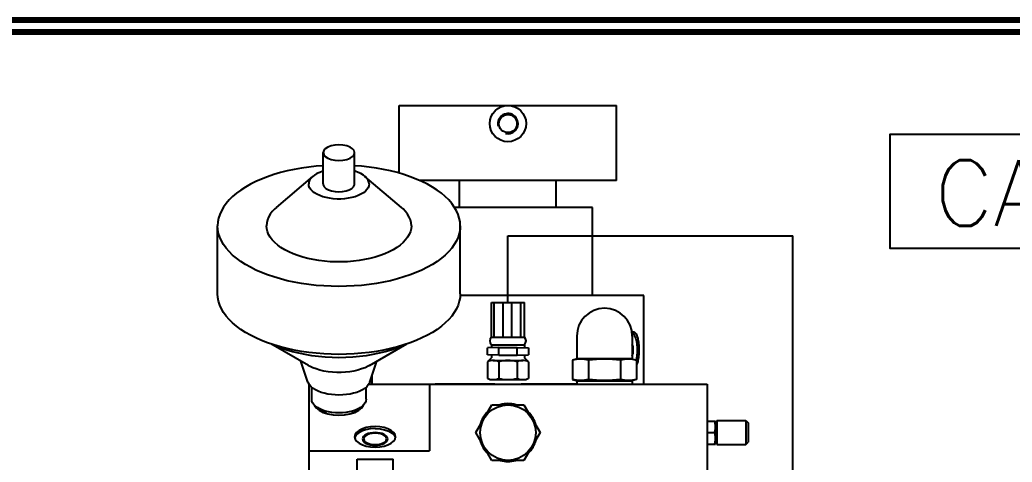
# Model space of a CAD drawing. Extents: x 0 to 34, y 0 to 22.
# Drawn here: x 3.775 to 7.55, y 9.172 to 10.855 of the extents above; entities that cross this region are included whole.
import ezdxf
from ezdxf.enums import TextEntityAlignment as Align

# ---------------------------------------------------------------- set-up
doc = ezdxf.new("R2010")
doc.units = 0
doc.header["$LTSCALE"] = 0.375
doc.header["$MEASUREMENT"] = 0
doc.linetypes.add('PHANTOM', pattern=[2.5, 1.25, -0.25, 0.25, -0.25, 0.25, -0.25])
doc.layers.get('0').update_dxf_attribs({"color": 4})
for name, color, linetype in [('1', 4, 'Continuous'), ('_GEOM_251_CONT_67108_0_LEFT_', 251, 'Continuous'), ('_GEOM_251_PHAN_67108_0_LEFT_', 251, 'PHANTOM'), ('TEXT', 7, 'Continuous')]:
    doc.layers.add(name, color=color, linetype=linetype)
doc.styles.add('ROMANS', font='ROMANS.shx')

# ---------------------------------------------------------------- blocks, each defined once
blk = doc.blocks.new('A$C30462145')
at = {"layer": '1', "color": 2, "lineweight": -3}
for p, q in [((-0.0628, 3.7243), (0.0628, 3.7243)), ((-0.0628, 3.5928), (-0.0628, 3.7243)), ((-0.052, 3.5928), (-0.052, 3.7243)), ((-0.0183, 3.5928), (-0.0183, 3.7243)), ((0.0154, 3.5928), (0.0154, 3.7243)), ((0.0491, 3.5928), (0.0491, 3.7243)), ((0.0628, 3.5928), (0.0628, 3.7243)), ((-0.0628, 3.5928), (0.0628, 3.5928)), ((-0.0347, 3.5531), (-0.0782, 3.552)), ((-0.0782, 3.5245), (-0.0782, 3.552)), ((-0.0628, 3.5631), (0.0628, 3.5631)), ((-0.0628, 3.5631), (-0.0628, 3.5525)), ((-0.0347, 3.5531), (0.0347, 3.5531)), ((-0.0347, 3.5234), (-0.0347, 3.5531)), ((0.0347, 3.5531), (0.0782, 3.552)), ((0.0347, 3.5234), (0.0347, 3.5531)), ((0.0628, 3.5631), (0.0628, 3.5525)), ((0.0782, 3.552), (0.0782, 3.5245)), ((-0.0347, 3.5234), (-0.0782, 3.5245)), ((-0.0766, 3.4996), (-0.0628, 3.5134)), ((-0.0628, 3.524), (-0.0628, 3.5134)), ((-0.0347, 3.5234), (0.0347, 3.5234)), ((0.0347, 3.5234), (0.0782, 3.5245)), ((0.0628, 3.524), (0.0628, 3.5134)), ((0.0765, 3.4997), (0.0628, 3.5134)), ((-0.0784, 3.4988), (-0.0784, 3.4353)), ((-0.0566, 3.5036), (0.0566, 3.5036)), ((-0.0348, 3.4988), (-0.0348, 3.4353)), ((0.0348, 3.4988), (0.0348, 3.4353)), ((0.0784, 3.4988), (0.0784, 3.4353)), ((-0.0566, 3.4305), (0.0566, 3.4305))]:
    blk.add_line(p, q, dxfattribs=at)
for centre, radius, start, end in [((-0.0472, 3.5779), 0.0216, 136.4389, 223.5611), ((0.0472, 3.5779), 0.0216, 316.4389, 43.5611), ((-0.0566, 3.4519), 0.0518, 65.1171, 114.8829), ((0, 3.3749), 0.1288, 74.2981, 105.7019), ((0.0566, 3.4519), 0.0518, 65.1171, 114.8829), ((-0.0566, 3.4823), 0.0518, 245.1171, 294.8829), ((0, 3.5593), 0.1288, 254.2981, 285.7019), ((0.0566, 3.4823), 0.0518, 245.1171, 294.8829)]:
    blk.add_arc(centre, radius, start, end, dxfattribs=at)
at = {"layer": '_GEOM_251_CONT_67108_0_LEFT_', "linetype": 'Continuous', "lineweight": -3}
for p, q in [((0.4742, 3.5627), (0.4731, 3.5658)), ((0.4752, 3.5594), (0.4742, 3.5627)), ((0.4759, 3.5557), (0.4752, 3.5594)), ((0.4765, 3.5518), (0.4759, 3.5557)), ((0.4768, 3.5477), (0.4765, 3.5518)), ((0.4731, 3.5214), (0.4742, 3.5244)), ((0.4742, 3.5244), (0.4751, 3.5278)), ((0.4751, 3.5278), (0.4759, 3.5315)), ((0.4759, 3.5315), (0.4764, 3.5354)), ((0.4764, 3.5354), (0.4768, 3.5394)), ((0.4769, 3.5436), (0.4768, 3.5477)), ((0.4768, 3.5394), (0.4769, 3.5436)), ((-0.5524, 3.2097), (-0.5534, 3.205)), ((-0.5497, 3.2142), (-0.5524, 3.2097)), ((-0.5452, 3.2184), (-0.5497, 3.2142)), ((-0.5393, 3.222), (-0.5452, 3.2184)), ((-0.5319, 3.225), (-0.5393, 3.222)), ((-0.5236, 3.2272), (-0.5319, 3.225)), ((-0.5146, 3.2286), (-0.5236, 3.2272)), ((-0.5052, 3.229), (-0.5146, 3.2286)), ((-0.4957, 3.2286), (-0.5052, 3.229)), ((-0.4867, 3.2272), (-0.4957, 3.2286)), ((-0.4785, 3.225), (-0.4867, 3.2272)), ((-0.4712, 3.222), (-0.4785, 3.225)), ((-0.4652, 3.2183), (-0.4712, 3.222)), ((-0.4607, 3.2141), (-0.4652, 3.2183)), ((-0.458, 3.2096), (-0.4607, 3.2141)), ((-0.4571, 3.205), (-0.458, 3.2096)), ((-0.5534, 3.205), (-0.5525, 3.2003)), ((-0.5525, 3.2003), (-0.5498, 3.1958)), ((-0.5498, 3.1958), (-0.5453, 3.1917)), ((-0.5453, 3.1917), (-0.5393, 3.188)), ((-0.5393, 3.188), (-0.532, 3.185)), ((-0.532, 3.185), (-0.5237, 3.1827)), ((-0.5237, 3.1827), (-0.5148, 3.1814)), ((-0.5148, 3.1814), (-0.5052, 3.1809)), ((-0.5052, 3.1809), (-0.4959, 3.1814)), ((-0.4959, 3.1814), (-0.4869, 3.1827)), ((-0.4869, 3.1827), (-0.4786, 3.1849)), ((-0.4786, 3.1849), (-0.4712, 3.188)), ((-0.4712, 3.188), (-0.4652, 3.1916)), ((-0.4652, 3.1916), (-0.4608, 3.1957)), ((-0.4608, 3.1957), (-0.4581, 3.2002)), ((-0.4581, 3.2002), (-0.4571, 3.205))]:
    blk.add_line(p, q, dxfattribs=at)
blk.add_arc((0, 4.4049), 0.0383, 255, 195, dxfattribs=at)
at = {"layer": '_GEOM_251_PHAN_67108_0_LEFT_', "linetype": 'Continuous', "lineweight": -3, "ltscale": 0.1059}
blk.add_line((-0.4134, 4.2162), (-0.4134, 4.4738), dxfattribs=at)
at = {"layer": '_GEOM_251_PHAN_67108_0_LEFT_', "linetype": 'Continuous', "lineweight": -3, "ltscale": 0.9256}
blk.add_line((-0.4134, 4.4738), (0.4134, 4.4738), dxfattribs=at)
at = {"layer": '_GEOM_251_PHAN_67108_0_LEFT_', "linetype": 'Continuous', "lineweight": -3, "ltscale": 0.1171}
blk.add_line((0.4134, 4.189), (0.4134, 4.4738), dxfattribs=at)
at = {"layer": '_GEOM_251_PHAN_67108_0_LEFT_', "linetype": 'Continuous', "lineweight": -3}
for p, q in [((-0.6948, 4.3095), (-0.7007, 4.3023)), ((-0.6853, 4.3156), (-0.6948, 4.3095)), ((-0.6729, 4.3204), (-0.6853, 4.3156)), ((-0.6585, 4.3234), (-0.6729, 4.3204)), ((-0.643, 4.3244), (-0.6585, 4.3234)), ((-0.6276, 4.3234), (-0.643, 4.3244)), ((-0.6132, 4.3204), (-0.6276, 4.3234)), ((-0.6008, 4.3156), (-0.6132, 4.3204)), ((-0.5913, 4.3095), (-0.6008, 4.3156)), ((-0.5854, 4.3023), (-0.5913, 4.3095)), ((-0.7007, 4.3023), (-0.7028, 4.2945)), ((-0.7028, 4.2945), (-0.7007, 4.2868)), ((-0.7007, 4.2868), (-0.6948, 4.2796)), ((-0.6948, 4.2796), (-0.6853, 4.2734)), ((-0.6853, 4.2734), (-0.6729, 4.2687)), ((-0.6729, 4.2687), (-0.6585, 4.2657)), ((-0.6276, 4.2657), (-0.6132, 4.2687)), ((-0.6132, 4.2687), (-0.6008, 4.2734)), ((-0.6008, 4.2734), (-0.5913, 4.2796)), ((-0.5913, 4.2796), (-0.5854, 4.2868)), ((-0.5833, 4.2945), (-0.5854, 4.3023)), ((-0.5854, 4.2868), (-0.5833, 4.2945)), ((-0.813, 4.2307), (-0.8396, 4.2249)), ((-0.7857, 4.2356), (-0.813, 4.2307)), ((-0.7578, 4.2396), (-0.7857, 4.2356)), ((-0.7295, 4.2428), (-0.7578, 4.2396)), ((-0.7028, 4.2449), (-0.7295, 4.2428)), ((-0.6585, 4.2657), (-0.643, 4.2647)), ((-0.643, 4.2647), (-0.6276, 4.2657)), ((-0.5565, 4.2428), (-0.5833, 4.2449)), ((-0.5282, 4.2396), (-0.5565, 4.2428)), ((-0.5004, 4.2356), (-0.5282, 4.2396)), ((-0.4731, 4.2307), (-0.5004, 4.2356)), ((-0.4465, 4.2249), (-0.4731, 4.2307)), ((-0.9373, 4.1939), (-0.959, 4.1843)), ((-0.9144, 4.2028), (-0.9373, 4.1939)), ((-0.8904, 4.211), (-0.9144, 4.2028)), ((-0.8654, 4.2183), (-0.8904, 4.211)), ((-0.8396, 4.2249), (-0.8654, 4.2183)), ((-0.7498, 4.1963), (-0.7543, 4.1895)), ((-0.7437, 4.2029), (-0.7498, 4.1963)), ((-0.7421, 4.2042), (-0.7437, 4.2029)), ((-0.7359, 4.2089), (-0.7421, 4.2042)), ((-0.7268, 4.2145), (-0.7359, 4.2089)), ((-0.7162, 4.2194), (-0.7268, 4.2145)), ((-0.7046, 4.2237), (-0.7162, 4.2194)), ((-0.7028, 4.2242), (-0.7046, 4.2237)), ((-0.5815, 4.2237), (-0.5833, 4.2242)), ((-0.5698, 4.2194), (-0.5815, 4.2237)), ((-0.5593, 4.2145), (-0.5698, 4.2194)), ((-0.5501, 4.2089), (-0.5593, 4.2145)), ((-0.5439, 4.2042), (-0.5501, 4.2089)), ((-0.5424, 4.2029), (-0.5439, 4.2042)), ((-0.5363, 4.1963), (-0.5424, 4.2029)), ((-0.5318, 4.1895), (-0.5363, 4.1963)), ((-0.4207, 4.2183), (-0.4465, 4.2249)), ((-0.3957, 4.211), (-0.4207, 4.2183)), ((-0.3717, 4.2028), (-0.3957, 4.211)), ((-0.3488, 4.1939), (-0.3717, 4.2028)), ((-0.327, 4.1843), (-0.3488, 4.1939)), ((-0.9987, 4.1632), (-1.0165, 4.1517)), ((-0.9795, 4.1741), (-0.9987, 4.1632)), ((-0.959, 4.1843), (-0.9795, 4.1741)), ((-0.757, 4.1824), (-0.7579, 4.1752)), ((-0.757, 4.168), (-0.7579, 4.1752)), ((-0.7543, 4.1895), (-0.757, 4.1824)), ((-0.7543, 4.1609), (-0.757, 4.168)), ((-0.7498, 4.1541), (-0.7543, 4.1609)), ((-0.7437, 4.1475), (-0.7498, 4.1541)), ((-0.7028, 4.1752), (-0.7023, 4.1716)), ((-0.7023, 4.1716), (-0.6989, 4.1646)), ((-0.6989, 4.1646), (-0.6922, 4.1582)), ((-0.6922, 4.1582), (-0.6826, 4.1528)), ((-0.6826, 4.1528), (-0.6708, 4.1488)), ((-0.6153, 4.1488), (-0.6034, 4.1528)), ((-0.6034, 4.1528), (-0.5939, 4.1582)), ((-0.5939, 4.1582), (-0.5872, 4.1646)), ((-0.5872, 4.1646), (-0.5838, 4.1716)), ((-0.5838, 4.1716), (-0.5833, 4.1752)), ((-0.5363, 4.1541), (-0.5424, 4.1475)), ((-0.5318, 4.1609), (-0.5363, 4.1541)), ((-0.5291, 4.1824), (-0.5318, 4.1895)), ((-0.5291, 4.168), (-0.5318, 4.1609)), ((-0.5282, 4.1752), (-0.5291, 4.1824)), ((-0.5282, 4.1752), (-0.5291, 4.168)), ((-0.3065, 4.1741), (-0.327, 4.1843)), ((-0.2874, 4.1632), (-0.3065, 4.1741)), ((-0.2696, 4.1517), (-0.2874, 4.1632)), ((-1.0476, 4.1273), (-1.0607, 4.1144)), ((-1.0328, 4.1398), (-1.0476, 4.1273)), ((-1.0165, 4.1517), (-1.0328, 4.1398)), ((-0.7359, 4.1414), (-0.7437, 4.1475)), ((-0.7268, 4.1359), (-0.7359, 4.1414)), ((-0.7162, 4.131), (-0.7268, 4.1359)), ((-0.7046, 4.1267), (-0.7162, 4.131)), ((-0.6919, 4.1232), (-0.7046, 4.1267)), ((-0.6785, 4.1206), (-0.6919, 4.1232)), ((-0.6646, 4.1188), (-0.6785, 4.1206)), ((-0.6708, 4.1488), (-0.6573, 4.1462)), ((-0.6503, 4.1179), (-0.6646, 4.1188)), ((-0.6573, 4.1462), (-0.643, 4.1453)), ((-0.6358, 4.1179), (-0.6503, 4.1179)), ((-0.643, 4.1453), (-0.6288, 4.1462)), ((-0.6215, 4.1188), (-0.6358, 4.1179)), ((-0.6288, 4.1462), (-0.6153, 4.1488)), ((-0.6076, 4.1206), (-0.6215, 4.1188)), ((-0.5942, 4.1232), (-0.6076, 4.1206)), ((-0.5815, 4.1267), (-0.5942, 4.1232)), ((-0.5698, 4.131), (-0.5815, 4.1267)), ((-0.5593, 4.1359), (-0.5698, 4.131)), ((-0.5501, 4.1414), (-0.5593, 4.1359)), ((-0.5424, 4.1475), (-0.5501, 4.1414)), ((-0.2533, 4.1398), (-0.2696, 4.1517)), ((-0.2385, 4.1273), (-0.2533, 4.1398)), ((-0.2254, 4.1144), (-0.2385, 4.1273)), ((-1.0821, 4.0874), (-1.0902, 4.0735)), ((-1.0722, 4.101), (-1.0821, 4.0874)), ((-1.0607, 4.1144), (-1.0722, 4.101)), ((-0.8871, 4.0801), (-0.8966, 4.0701)), ((-0.8809, 4.0857), (-0.8871, 4.0801)), ((-0.399, 4.0801), (-0.4052, 4.0857)), ((-0.3895, 4.0701), (-0.399, 4.0801)), ((-0.2138, 4.101), (-0.2254, 4.1144)), ((-0.204, 4.0874), (-0.2138, 4.101)), ((-0.1959, 4.0735), (-0.204, 4.0874)), ((-1.101, 4.045), (-1.1037, 4.0306)), ((-1.0965, 4.0593), (-1.101, 4.045)), ((-1.0902, 4.0735), (-1.0965, 4.0593)), ((-0.9106, 4.0491), (-0.9151, 4.0382)), ((-0.9045, 4.0597), (-0.9106, 4.0491)), ((-0.8966, 4.0701), (-0.9045, 4.0597)), ((-0.3816, 4.0597), (-0.3895, 4.0701)), ((-0.3755, 4.0491), (-0.3816, 4.0597)), ((-0.371, 4.0382), (-0.3755, 4.0491)), ((-0.1896, 4.0593), (-0.1959, 4.0735)), ((-0.1851, 4.045), (-0.1896, 4.0593)), ((-0.1823, 4.0306), (-0.1851, 4.045)), ((-1.1037, 4.0306), (-1.1047, 4.0161)), ((-1.1037, 4.0016), (-1.1047, 4.0161)), ((-1.101, 3.9872), (-1.1037, 4.0016)), ((-0.9177, 4.0272), (-0.9186, 4.0161)), ((-0.9177, 4.005), (-0.9186, 4.0161)), ((-0.9151, 4.0382), (-0.9177, 4.0272)), ((-0.9151, 3.994), (-0.9177, 4.005)), ((-0.3683, 4.0272), (-0.371, 4.0382)), ((-0.3683, 4.005), (-0.371, 3.994)), ((-0.3675, 4.0161), (-0.3683, 4.0272)), ((-0.3675, 4.0161), (-0.3683, 4.005)), ((-0.1823, 4.0016), (-0.1851, 3.9872)), ((-0.1814, 4.0161), (-0.1823, 4.0306)), ((-0.1814, 4.0161), (-0.1823, 4.0016)), ((-1.0965, 3.9728), (-1.101, 3.9872)), ((-1.0902, 3.9587), (-1.0965, 3.9728)), ((-0.9106, 3.9831), (-0.9151, 3.994)), ((-0.9045, 3.9724), (-0.9106, 3.9831)), ((-0.8966, 3.9621), (-0.9045, 3.9724)), ((-0.3816, 3.9724), (-0.3895, 3.9621)), ((-0.3755, 3.9831), (-0.3816, 3.9724)), ((-0.371, 3.994), (-0.3755, 3.9831)), ((-0.1896, 3.9728), (-0.1959, 3.9587)), ((-0.1851, 3.9872), (-0.1896, 3.9728)), ((-1.0821, 3.9448), (-1.0902, 3.9587)), ((-1.0722, 3.9311), (-1.0821, 3.9448)), ((-1.0607, 3.9178), (-1.0722, 3.9311)), ((-0.8871, 3.952), (-0.8966, 3.9621)), ((-0.876, 3.9424), (-0.8871, 3.952)), ((-0.8634, 3.9333), (-0.876, 3.9424)), ((-0.8493, 3.9247), (-0.8634, 3.9333)), ((-0.4227, 3.9333), (-0.4368, 3.9247)), ((-0.4101, 3.9424), (-0.4227, 3.9333)), ((-0.399, 3.952), (-0.4101, 3.9424)), ((-0.3895, 3.9621), (-0.399, 3.952)), ((-0.2138, 3.9311), (-0.2254, 3.9178)), ((-0.204, 3.9448), (-0.2138, 3.9311)), ((-0.1959, 3.9587), (-0.204, 3.9448)), ((-1.0476, 3.9049), (-1.0607, 3.9178)), ((-1.0328, 3.8924), (-1.0476, 3.9049)), ((-1.0165, 3.8804), (-1.0328, 3.8924)), ((-0.834, 3.9167), (-0.8493, 3.9247)), ((-0.8173, 3.9093), (-0.834, 3.9167)), ((-0.7996, 3.9027), (-0.8173, 3.9093)), ((-0.7808, 3.8967), (-0.7996, 3.9027)), ((-0.7612, 3.8916), (-0.7808, 3.8967)), ((-0.7408, 3.8872), (-0.7612, 3.8916)), ((-0.5249, 3.8916), (-0.5453, 3.8872)), ((-0.5052, 3.8967), (-0.5249, 3.8916)), ((-0.4865, 3.9027), (-0.5052, 3.8967)), ((-0.4687, 3.9093), (-0.4865, 3.9027)), ((-0.4521, 3.9167), (-0.4687, 3.9093)), ((-0.4368, 3.9247), (-0.4521, 3.9167)), ((-0.2533, 3.8924), (-0.2696, 3.8804)), ((-0.2385, 3.9049), (-0.2533, 3.8924)), ((-0.2254, 3.9178), (-0.2385, 3.9049)), ((-0.9987, 3.869), (-1.0165, 3.8804)), ((-0.9795, 3.8581), (-0.9987, 3.869)), ((-0.959, 3.8478), (-0.9795, 3.8581)), ((-0.7197, 3.8837), (-0.7408, 3.8872)), ((-0.6982, 3.8811), (-0.7197, 3.8837)), ((-0.6763, 3.8793), (-0.6982, 3.8811)), ((-0.6541, 3.8784), (-0.6763, 3.8793)), ((-0.6319, 3.8784), (-0.6541, 3.8784)), ((-0.6098, 3.8793), (-0.6319, 3.8784)), ((-0.5879, 3.8811), (-0.6098, 3.8793)), ((-0.5664, 3.8837), (-0.5879, 3.8811)), ((-0.5453, 3.8872), (-0.5664, 3.8837)), ((-0.3065, 3.8581), (-0.327, 3.8478)), ((-0.2874, 3.869), (-0.3065, 3.8581)), ((-0.2696, 3.8804), (-0.2874, 3.869)), ((-0.9373, 3.8382), (-0.959, 3.8478)), ((-0.9144, 3.8294), (-0.9373, 3.8382)), ((-0.8904, 3.8212), (-0.9144, 3.8294)), ((-0.8654, 3.8138), (-0.8904, 3.8212)), ((-0.8396, 3.8072), (-0.8654, 3.8138)), ((-0.4207, 3.8138), (-0.4465, 3.8072)), ((-0.3957, 3.8212), (-0.4207, 3.8138)), ((-0.3717, 3.8294), (-0.3957, 3.8212)), ((-0.3488, 3.8382), (-0.3717, 3.8294)), ((-0.327, 3.8478), (-0.3488, 3.8382)), ((-0.813, 3.8015), (-0.8396, 3.8072)), ((-0.7857, 3.7966), (-0.813, 3.8015)), ((-0.7578, 3.7925), (-0.7857, 3.7966)), ((-0.7295, 3.7894), (-0.7578, 3.7925)), ((-0.7009, 3.7871), (-0.7295, 3.7894)), ((-0.672, 3.7857), (-0.7009, 3.7871)), ((-0.643, 3.7853), (-0.672, 3.7857)), ((-0.6141, 3.7857), (-0.643, 3.7853)), ((-0.5852, 3.7871), (-0.6141, 3.7857)), ((-0.5565, 3.7894), (-0.5852, 3.7871)), ((-0.5282, 3.7925), (-0.5565, 3.7894)), ((-0.5004, 3.7966), (-0.5282, 3.7925)), ((-0.4731, 3.8015), (-0.5004, 3.7966)), ((-0.4465, 3.8072), (-0.4731, 3.8015)), ((-1.1037, 3.743), (-1.1047, 3.7575)), ((-1.101, 3.7286), (-1.1037, 3.743)), ((-0.1823, 3.743), (-0.1851, 3.7286)), ((-0.1814, 3.7575), (-0.1823, 3.743)), ((-1.0965, 3.7143), (-1.101, 3.7286)), ((-1.0902, 3.7001), (-1.0965, 3.7143)), ((-1.0821, 3.6862), (-1.0902, 3.7001)), ((-0.1959, 3.7001), (-0.204, 3.6862)), ((-0.1896, 3.7143), (-0.1959, 3.7001)), ((-0.1851, 3.7286), (-0.1896, 3.7143)), ((-1.0722, 3.6726), (-1.0821, 3.6862)), ((-1.0607, 3.6592), (-1.0722, 3.6726)), ((-0.2138, 3.6726), (-0.2254, 3.6592)), ((-0.204, 3.6862), (-0.2138, 3.6726)), ((-1.0476, 3.6463), (-1.0607, 3.6592)), ((-1.0328, 3.6338), (-1.0476, 3.6463)), ((-1.0165, 3.6219), (-1.0328, 3.6338)), ((-0.2533, 3.6338), (-0.2696, 3.6219)), ((-0.2385, 3.6463), (-0.2533, 3.6338)), ((-0.2254, 3.6592), (-0.2385, 3.6463)), ((-0.9987, 3.6104), (-1.0165, 3.6219)), ((-0.9795, 3.5995), (-0.9987, 3.6104)), ((-0.959, 3.5893), (-0.9795, 3.5995)), ((-0.9373, 3.5797), (-0.959, 3.5893)), ((-0.327, 3.5893), (-0.3488, 3.5797)), ((-0.3065, 3.5995), (-0.327, 3.5893)), ((-0.2874, 3.6104), (-0.3065, 3.5995)), ((-0.2696, 3.6219), (-0.2874, 3.6104)), ((0.4718, 3.6118), (0.472, 3.6119)), ((0.4719, 3.6102), (0.4739, 3.6087)), ((0.472, 3.6119), (0.4745, 3.6125)), ((0.4739, 3.6087), (0.4763, 3.6063)), ((0.4745, 3.6125), (0.4757, 3.6125)), ((0.4757, 3.6125), (0.4769, 3.6125)), ((0.4763, 3.6063), (0.4785, 3.6033)), ((0.4769, 3.6125), (0.4792, 3.6119)), ((0.4785, 3.6033), (0.4807, 3.5998)), ((0.4792, 3.6119), (0.4814, 3.6108)), ((0.4807, 3.5998), (0.4827, 3.5957)), ((0.4814, 3.6108), (0.4836, 3.6092)), ((0.4827, 3.5957), (0.4846, 3.5912)), ((0.4836, 3.6092), (0.4856, 3.607)), ((0.4846, 3.5912), (0.4862, 3.5862)), ((0.4856, 3.607), (0.4875, 3.6043)), ((0.4862, 3.5862), (0.4877, 3.5809)), ((0.4875, 3.6043), (0.4892, 3.6011)), ((0.4892, 3.6011), (0.4908, 3.5975)), ((0.4908, 3.5975), (0.4922, 3.5934)), ((0.4922, 3.5934), (0.4935, 3.5889)), ((0.4935, 3.5889), (0.4947, 3.5841)), ((-0.9144, 3.5708), (-0.9373, 3.5797)), ((-0.8904, 3.5626), (-0.9144, 3.5708)), ((-0.8837, 3.559), (-0.8945, 3.564)), ((-0.8654, 3.5553), (-0.8904, 3.5626)), ((-0.8633, 3.5508), (-0.8837, 3.559)), ((-0.8396, 3.5487), (-0.8654, 3.5553)), ((-0.8417, 3.5433), (-0.8633, 3.5508)), ((-0.813, 3.5429), (-0.8396, 3.5487)), ((-0.4465, 3.5487), (-0.4731, 3.5429)), ((-0.4207, 3.5553), (-0.4465, 3.5487)), ((-0.4228, 3.5508), (-0.4444, 3.5433)), ((-0.4024, 3.559), (-0.4228, 3.5508)), ((-0.3957, 3.5626), (-0.4207, 3.5553)), ((-0.3916, 3.564), (-0.4024, 3.559)), ((-0.3717, 3.5708), (-0.3957, 3.5626)), ((-0.3488, 3.5797), (-0.3717, 3.5708)), ((0.4737, 3.5581), (0.4731, 3.56)), ((0.4743, 3.5554), (0.4737, 3.5581)), ((0.4747, 3.5526), (0.4743, 3.5554)), ((0.4751, 3.5497), (0.4747, 3.5526)), ((0.4753, 3.5467), (0.4751, 3.5497)), ((0.4877, 3.5809), (0.489, 3.5752)), ((0.489, 3.5752), (0.4901, 3.5692)), ((0.4901, 3.5692), (0.4909, 3.563)), ((0.4909, 3.563), (0.4915, 3.5567)), ((0.4915, 3.5567), (0.4919, 3.5502)), ((0.4919, 3.5502), (0.492, 3.5436)), ((0.4947, 3.5841), (0.4956, 3.5789)), ((0.4956, 3.5789), (0.4965, 3.5735)), ((0.4965, 3.5735), (0.4971, 3.5678)), ((0.4971, 3.5678), (0.4977, 3.5619)), ((0.4977, 3.5619), (0.498, 3.5559)), ((0.498, 3.5559), (0.4983, 3.5498)), ((0.4983, 3.5498), (0.4983, 3.5436)), ((-0.8191, 3.5366), (-0.8417, 3.5433)), ((-0.7957, 3.5307), (-0.8191, 3.5366)), ((-0.7857, 3.538), (-0.813, 3.5429)), ((-0.7715, 3.5257), (-0.7957, 3.5307)), ((-0.7578, 3.534), (-0.7857, 3.538)), ((-0.7466, 3.5216), (-0.7715, 3.5257)), ((-0.7295, 3.5308), (-0.7578, 3.534)), ((-0.7212, 3.5183), (-0.7466, 3.5216)), ((-0.7009, 3.5285), (-0.7295, 3.5308)), ((-0.6953, 3.516), (-0.7212, 3.5183)), ((-0.672, 3.5272), (-0.7009, 3.5285)), ((-0.6693, 3.5146), (-0.6953, 3.516)), ((-0.643, 3.5267), (-0.672, 3.5272)), ((-0.643, 3.5141), (-0.6693, 3.5146)), ((-0.6141, 3.5272), (-0.643, 3.5267)), ((-0.6168, 3.5146), (-0.643, 3.5141)), ((-0.5907, 3.516), (-0.6168, 3.5146)), ((-0.5852, 3.5285), (-0.6141, 3.5272)), ((-0.5649, 3.5183), (-0.5907, 3.516)), ((-0.5565, 3.5308), (-0.5852, 3.5285)), ((-0.5395, 3.5216), (-0.5649, 3.5183)), ((-0.5282, 3.534), (-0.5565, 3.5308)), ((-0.5146, 3.5257), (-0.5395, 3.5216)), ((-0.5004, 3.538), (-0.5282, 3.534)), ((-0.4904, 3.5307), (-0.5146, 3.5257)), ((-0.4731, 3.5429), (-0.5004, 3.538)), ((-0.4669, 3.5366), (-0.4904, 3.5307)), ((-0.4444, 3.5433), (-0.4669, 3.5366)), ((0.4731, 3.5272), (0.4737, 3.5292)), ((0.4737, 3.5292), (0.4743, 3.5318)), ((0.4743, 3.5318), (0.4747, 3.5346)), ((0.4747, 3.5346), (0.4751, 3.5376)), ((0.4751, 3.5376), (0.4753, 3.5406)), ((0.4754, 3.5436), (0.4753, 3.5467)), ((0.4753, 3.5406), (0.4754, 3.5436)), ((0.489, 3.5121), (0.4877, 3.5064)), ((0.4901, 3.518), (0.489, 3.5121)), ((0.4909, 3.5242), (0.4901, 3.518)), ((0.4915, 3.5306), (0.4909, 3.5242)), ((0.4919, 3.5371), (0.4915, 3.5306)), ((0.492, 3.5436), (0.4919, 3.5371)), ((0.4965, 3.5138), (0.4956, 3.5084)), ((0.4971, 3.5195), (0.4965, 3.5138)), ((0.4977, 3.5254), (0.4971, 3.5195)), ((0.498, 3.5314), (0.4977, 3.5254)), ((0.4983, 3.5375), (0.498, 3.5314)), ((0.4983, 3.5436), (0.4983, 3.5375)), ((-0.7548, 3.4819), (-0.7593, 3.4844)), ((-0.7427, 3.4761), (-0.7548, 3.4819)), ((-0.7294, 3.4711), (-0.7427, 3.4761)), ((-0.5434, 3.4761), (-0.5567, 3.4711)), ((-0.5313, 3.4819), (-0.5434, 3.4761)), ((-0.5267, 3.4844), (-0.5313, 3.4819)), ((0.2532, 3.5063), (0.2455, 3.5046)), ((0.2608, 3.5076), (0.2532, 3.5063)), ((0.2684, 3.5084), (0.2608, 3.5076)), ((0.276, 3.5086), (0.2684, 3.5084)), ((0.2836, 3.5084), (0.276, 3.5086)), ((0.2911, 3.5076), (0.2836, 3.5084)), ((0.2987, 3.5063), (0.2911, 3.5076)), ((0.3065, 3.5046), (0.2987, 3.5063)), ((0.322, 3.5063), (0.3065, 3.5046)), ((0.3371, 3.5076), (0.322, 3.5063)), ((0.3523, 3.5084), (0.3371, 3.5076)), ((0.3674, 3.5086), (0.3523, 3.5084)), ((0.3826, 3.5084), (0.3674, 3.5086)), ((0.3978, 3.5076), (0.3826, 3.5084)), ((0.4129, 3.5063), (0.3978, 3.5076)), ((0.4284, 3.5046), (0.4129, 3.5063)), ((0.4362, 3.5063), (0.4284, 3.5046)), ((0.4438, 3.5076), (0.4362, 3.5063)), ((0.4513, 3.5084), (0.4438, 3.5076)), ((0.4589, 3.5086), (0.4513, 3.5084)), ((0.4665, 3.5084), (0.4589, 3.5086)), ((0.4741, 3.5076), (0.4665, 3.5084)), ((0.4817, 3.5063), (0.4741, 3.5076)), ((0.4894, 3.5046), (0.4817, 3.5063)), ((0.4877, 3.5064), (0.4874, 3.5051)), ((0.4908, 3.4898), (0.4894, 3.4867)), ((0.4922, 3.4938), (0.4908, 3.4898)), ((0.4935, 3.4983), (0.4922, 3.4938)), ((0.4947, 3.5032), (0.4935, 3.4983)), ((0.4956, 3.5084), (0.4947, 3.5032)), ((-0.7151, 3.4668), (-0.7294, 3.4711)), ((-0.7, 3.4633), (-0.7151, 3.4668)), ((-0.6842, 3.4606), (-0.7, 3.4633)), ((-0.6679, 3.4588), (-0.6842, 3.4606)), ((-0.6514, 3.4579), (-0.6679, 3.4588)), ((-0.6347, 3.4579), (-0.6514, 3.4579)), ((-0.6182, 3.4588), (-0.6347, 3.4579)), ((-0.6019, 3.4606), (-0.6182, 3.4588)), ((-0.5861, 3.4633), (-0.6019, 3.4606)), ((-0.571, 3.4668), (-0.5861, 3.4633)), ((-0.5567, 3.4711), (-0.571, 3.4668)), ((-0.759, 3.4171), (-0.7608, 3.4214)), ((-0.7547, 3.4102), (-0.759, 3.4171)), ((-0.7488, 3.4036), (-0.7547, 3.4102)), ((-0.7413, 3.3974), (-0.7488, 3.4036)), ((-0.5373, 3.4036), (-0.5448, 3.3974)), ((-0.5314, 3.4102), (-0.5373, 3.4036)), ((-0.5271, 3.4171), (-0.5314, 3.4102)), ((-0.5253, 3.4214), (-0.5271, 3.4171)), ((0.2532, 3.4294), (0.2455, 3.4311)), ((0.2608, 3.4281), (0.2532, 3.4294)), ((0.2684, 3.4273), (0.2608, 3.4281)), ((0.276, 3.4271), (0.2684, 3.4273)), ((0.2836, 3.4273), (0.276, 3.4271)), ((0.2911, 3.4281), (0.2836, 3.4273)), ((0.2987, 3.4294), (0.2911, 3.4281)), ((0.3065, 3.4311), (0.2987, 3.4294)), ((0.322, 3.4294), (0.3065, 3.4311)), ((0.3371, 3.4281), (0.322, 3.4294)), ((0.3523, 3.4273), (0.3371, 3.4281)), ((0.3674, 3.4271), (0.3523, 3.4273)), ((0.3826, 3.4273), (0.3674, 3.4271)), ((0.3978, 3.4281), (0.3826, 3.4273)), ((0.4129, 3.4294), (0.3978, 3.4281)), ((0.4284, 3.4311), (0.4129, 3.4294)), ((0.4362, 3.4294), (0.4284, 3.4311)), ((0.4438, 3.4281), (0.4362, 3.4294)), ((0.4513, 3.4273), (0.4438, 3.4281)), ((0.4589, 3.4271), (0.4513, 3.4273)), ((0.4665, 3.4273), (0.4589, 3.4271)), ((0.4741, 3.4281), (0.4665, 3.4273)), ((0.4817, 3.4294), (0.4741, 3.4281)), ((0.4894, 3.4311), (0.4817, 3.4294)), ((-0.7324, 3.3917), (-0.7413, 3.3974)), ((-0.7222, 3.3866), (-0.7324, 3.3917)), ((-0.7109, 3.3822), (-0.7222, 3.3866)), ((-0.6985, 3.3785), (-0.7109, 3.3822)), ((-0.6854, 3.3755), (-0.6985, 3.3785)), ((-0.6716, 3.3734), (-0.6854, 3.3755)), ((-0.6574, 3.3721), (-0.6716, 3.3734)), ((-0.643, 3.3716), (-0.6574, 3.3721)), ((-0.6286, 3.3721), (-0.643, 3.3716)), ((-0.6145, 3.3734), (-0.6286, 3.3721)), ((-0.6007, 3.3755), (-0.6145, 3.3734)), ((-0.5875, 3.3785), (-0.6007, 3.3755)), ((-0.5752, 3.3822), (-0.5875, 3.3785)), ((-0.5639, 3.3866), (-0.5752, 3.3822)), ((-0.5537, 3.3917), (-0.5639, 3.3866)), ((-0.5448, 3.3974), (-0.5537, 3.3917)), ((-0.7455, 3.349), (-0.7464, 3.3558)), ((-0.7429, 3.3424), (-0.7455, 3.349)), ((-0.7385, 3.336), (-0.7429, 3.3424)), ((-0.7375, 3.335), (-0.7371, 3.3331)), ((-0.7371, 3.3331), (-0.7299, 3.3229)), ((-0.725, 3.3243), (-0.7325, 3.3299)), ((-0.7299, 3.3229), (-0.7185, 3.3138)), ((-0.7161, 3.3192), (-0.725, 3.3243)), ((-0.5611, 3.3243), (-0.57, 3.3192)), ((-0.5676, 3.3138), (-0.5561, 3.3229)), ((-0.5535, 3.3299), (-0.5611, 3.3243)), ((-0.5561, 3.3229), (-0.549, 3.3331)), ((-0.5476, 3.336), (-0.5535, 3.3299)), ((-0.549, 3.3331), (-0.5486, 3.335)), ((-0.5406, 3.349), (-0.5432, 3.3424)), ((-0.5397, 3.3558), (-0.5406, 3.349)), ((-0.7182, 3.3187), (-0.7205, 3.3217)), ((-0.7185, 3.3138), (-0.7032, 3.3061)), ((-0.7126, 3.3135), (-0.7182, 3.3187)), ((-0.706, 3.3148), (-0.7161, 3.3192)), ((-0.7055, 3.3088), (-0.7126, 3.3135)), ((-0.6947, 3.311), (-0.706, 3.3148)), ((-0.6972, 3.3046), (-0.7055, 3.3088)), ((-0.7032, 3.3061), (-0.6849, 3.3004)), ((-0.6906, 3.3022), (-0.6972, 3.3046)), ((-0.6826, 3.308), (-0.6947, 3.311)), ((-0.6849, 3.3004), (-0.6645, 3.2968)), ((-0.6698, 3.3059), (-0.6826, 3.308)), ((-0.6565, 3.3045), (-0.6698, 3.3059)), ((-0.643, 3.3041), (-0.6565, 3.3045)), ((-0.6296, 3.3045), (-0.643, 3.3041)), ((-0.643, 3.2956), (-0.6216, 3.2968)), ((-0.6163, 3.3059), (-0.6296, 3.3045)), ((-0.6216, 3.2968), (-0.6012, 3.3004)), ((-0.6035, 3.308), (-0.6163, 3.3059)), ((-0.5914, 3.311), (-0.6035, 3.308)), ((-0.6012, 3.3004), (-0.5829, 3.3061)), ((-0.5889, 3.3046), (-0.5954, 3.3022)), ((-0.5801, 3.3148), (-0.5914, 3.311)), ((-0.5806, 3.3088), (-0.5889, 3.3046)), ((-0.5829, 3.3061), (-0.5676, 3.3138)), ((-0.5735, 3.3135), (-0.5806, 3.3088)), ((-0.57, 3.3192), (-0.5801, 3.3148)), ((-0.5678, 3.3187), (-0.5735, 3.3135)), ((-0.5656, 3.3217), (-0.5678, 3.3187)), ((-0.5391, 3.2481), (-0.5539, 3.2434)), ((-0.5226, 3.251), (-0.5391, 3.2481)), ((-0.5052, 3.252), (-0.5226, 3.251)), ((-0.4879, 3.251), (-0.5052, 3.252)), ((-0.4714, 3.2481), (-0.4879, 3.251)), ((-0.4566, 3.2434), (-0.4714, 3.2481)), ((0.7869, 3.2701), (0.7861, 3.2726)), ((0.7877, 3.2676), (0.7869, 3.2701)), ((0.7883, 3.2651), (0.7877, 3.2676)), ((0.7888, 3.2627), (0.7883, 3.2651)), ((0.7892, 3.2603), (0.7888, 3.2627)), ((0.7896, 3.258), (0.7892, 3.2603)), ((0.7898, 3.2556), (0.7896, 3.258)), ((0.79, 3.2532), (0.7898, 3.2556)), ((0.7898, 3.2461), (0.79, 3.2484)), ((0.79, 3.2508), (0.79, 3.2532)), ((0.79, 3.2484), (0.79, 3.2508)), ((-0.5814, 3.2216), (-0.5833, 3.2129)), ((-0.5833, 3.2129), (-0.5814, 3.2042)), ((-0.5756, 3.2299), (-0.5814, 3.2216)), ((-0.5695, 3.2271), (-0.5783, 3.2188)), ((-0.5663, 3.2373), (-0.5756, 3.2299)), ((-0.557, 3.2342), (-0.5695, 3.2271)), ((-0.5539, 3.2434), (-0.5663, 3.2373)), ((-0.5415, 3.2395), (-0.557, 3.2342)), ((-0.5474, 3.2106), (-0.5489, 3.205)), ((-0.543, 3.2159), (-0.5474, 3.2106)), ((-0.5361, 3.2204), (-0.543, 3.2159)), ((-0.5239, 3.2429), (-0.5415, 3.2395)), ((-0.5271, 3.2239), (-0.5361, 3.2204)), ((-0.5165, 3.226), (-0.5271, 3.2239)), ((-0.5052, 3.244), (-0.5239, 3.2429)), ((-0.5052, 3.2268), (-0.5165, 3.226)), ((-0.5052, 3.244), (-0.4866, 3.2429)), ((-0.494, 3.226), (-0.5052, 3.2268)), ((-0.4834, 3.2239), (-0.494, 3.226)), ((-0.4866, 3.2429), (-0.469, 3.2395)), ((-0.4744, 3.2204), (-0.4834, 3.2239)), ((-0.4675, 3.2159), (-0.4744, 3.2204)), ((-0.469, 3.2395), (-0.4535, 3.2342)), ((-0.4631, 3.2106), (-0.4675, 3.2159)), ((-0.4616, 3.205), (-0.4631, 3.2106)), ((-0.4442, 3.2373), (-0.4566, 3.2434)), ((-0.4535, 3.2342), (-0.441, 3.2271)), ((-0.4349, 3.2299), (-0.4442, 3.2373)), ((-0.441, 3.2271), (-0.4322, 3.2188)), ((-0.4291, 3.2216), (-0.4349, 3.2299)), ((-0.4272, 3.2129), (-0.4291, 3.2216)), ((-0.4291, 3.2042), (-0.4272, 3.2129)), ((0.7861, 3.229), (0.7869, 3.2316)), ((0.7869, 3.2264), (0.7861, 3.229)), ((0.7869, 3.2316), (0.7877, 3.234)), ((0.7877, 3.224), (0.7869, 3.2264)), ((0.7877, 3.234), (0.7883, 3.2365)), ((0.7883, 3.2215), (0.7877, 3.224)), ((0.7883, 3.2365), (0.7888, 3.2389)), ((0.7888, 3.2191), (0.7883, 3.2215)), ((0.7888, 3.2389), (0.7892, 3.2413)), ((0.7892, 3.2167), (0.7888, 3.2191)), ((0.7892, 3.2413), (0.7896, 3.2437)), ((0.7896, 3.2143), (0.7892, 3.2167)), ((0.7896, 3.2437), (0.7898, 3.2461)), ((0.7898, 3.2119), (0.7896, 3.2143)), ((0.79, 3.2096), (0.7898, 3.2119)), ((0.79, 3.2072), (0.79, 3.2096)), ((-0.5814, 3.2042), (-0.5756, 3.196)), ((-0.5756, 3.196), (-0.5663, 3.1886)), ((-0.5663, 3.1886), (-0.5539, 3.1824)), ((-0.5539, 3.1824), (-0.5391, 3.1777)), ((-0.5489, 3.205), (-0.5474, 3.1993)), ((-0.5474, 3.1993), (-0.543, 3.1941)), ((-0.543, 3.1941), (-0.5361, 3.1895)), ((-0.5391, 3.1777), (-0.5226, 3.1749)), ((-0.5361, 3.1895), (-0.5271, 3.1861)), ((-0.5271, 3.1861), (-0.5165, 3.1839)), ((-0.5226, 3.1749), (-0.5052, 3.1739)), ((-0.5165, 3.1839), (-0.5052, 3.1832)), ((-0.5052, 3.1832), (-0.494, 3.1839)), ((-0.5052, 3.1739), (-0.4879, 3.1749)), ((-0.494, 3.1839), (-0.4834, 3.1861)), ((-0.4879, 3.1749), (-0.4714, 3.1777)), ((-0.4834, 3.1861), (-0.4744, 3.1895)), ((-0.4744, 3.1895), (-0.4675, 3.1941)), ((-0.4714, 3.1777), (-0.4566, 3.1824)), ((-0.4675, 3.1941), (-0.4631, 3.1993)), ((-0.4631, 3.1993), (-0.4616, 3.205)), ((-0.4566, 3.1824), (-0.4442, 3.1886)), ((-0.4442, 3.1886), (-0.4349, 3.196)), ((-0.4349, 3.196), (-0.4291, 3.2042)), ((0.7861, 3.1854), (0.7869, 3.1879)), ((0.7869, 3.1879), (0.7877, 3.1904)), ((0.7877, 3.1904), (0.7883, 3.1929)), ((0.7883, 3.1929), (0.7888, 3.1953)), ((0.7888, 3.1953), (0.7892, 3.1977)), ((0.7892, 3.1977), (0.7896, 3.2)), ((0.7896, 3.2), (0.7898, 3.2024)), ((0.7898, 3.2024), (0.79, 3.2048)), ((0.79, 3.2048), (0.79, 3.2072))]:
    blk.add_line(p, q, dxfattribs=at)
at = {"layer": '_GEOM_251_PHAN_67108_0_LEFT_', "linetype": 'Continuous', "lineweight": -3, "ltscale": 0.0491}
for p, q in [((-0.7028, 4.1752), (-0.7028, 4.2945)), ((-0.5833, 4.1752), (-0.5833, 4.2945))]:
    blk.add_line(p, q, dxfattribs=at)
at = {"layer": '_GEOM_251_PHAN_67108_0_LEFT_', "linetype": 'Continuous', "lineweight": -3, "ltscale": 0.075}
for p, q in [((-0.8809, 4.0857), (-0.7421, 4.2042)), ((-0.4052, 4.0857), (-0.5439, 4.2042))]:
    blk.add_line(p, q, dxfattribs=at)
at = {"layer": '_GEOM_251_PHAN_67108_0_LEFT_', "linetype": 'Continuous', "lineweight": -3, "ltscale": 0.3088}
blk.add_line((0.4134, 4.189), (-0.3376, 4.189), dxfattribs=at)
at = {"layer": '_GEOM_251_PHAN_67108_0_LEFT_', "linetype": 'Continuous', "lineweight": -3, "ltscale": 0.0425}
for p, q in [((-0.1837, 4.0856), (-0.1837, 4.189)), ((0.1837, 4.0856), (0.1837, 4.189))]:
    blk.add_line(p, q, dxfattribs=at)
at = {"layer": '_GEOM_251_PHAN_67108_0_LEFT_', "linetype": 'Continuous', "lineweight": -3, "ltscale": 0.2157}
blk.add_line((0.3215, 4.0856), (-0.203, 4.0856), dxfattribs=at)
at = {"layer": '_GEOM_251_PHAN_67108_0_LEFT_', "linetype": 'Continuous', "lineweight": -3, "ltscale": 0.1379}
blk.add_line((0.3215, 3.7503), (0.3215, 4.0856), dxfattribs=at)
at = {"layer": '_GEOM_251_PHAN_67108_0_LEFT_', "linetype": 'Continuous', "lineweight": -3, "ltscale": 0.1063}
for p, q in [((-1.1047, 3.7575), (-1.1047, 4.0161)), ((-0.1814, 3.7575), (-0.1814, 4.0161))]:
    blk.add_line(p, q, dxfattribs=at)
at = {"layer": '_GEOM_251_PHAN_67108_0_LEFT_', "linetype": 'Continuous', "lineweight": -3, "ltscale": 0.1842}
blk.add_line((0.5167, 3.7503), (-0.1819, 3.7503), dxfattribs=at)
at = {"layer": '_GEOM_251_PHAN_67108_0_LEFT_', "linetype": 'Continuous', "lineweight": -3, "ltscale": 0.1388}
blk.add_line((0.5167, 3.4127), (0.5167, 3.7503), dxfattribs=at)
at = {"layer": '_GEOM_251_PHAN_67108_0_LEFT_', "linetype": 'Continuous', "lineweight": -3, "ltscale": 0.0359}
for p, q in [((0.2618, 3.5965), (0.2618, 3.5092)), ((0.4731, 3.5965), (0.4731, 3.5092)), ((0.79, 3.1854), (0.79, 3.2726))]:
    blk.add_line(p, q, dxfattribs=at)
at = {"layer": '_GEOM_251_PHAN_67108_0_LEFT_', "linetype": 'Continuous', "lineweight": -3, "ltscale": 0.0675}
for p, q in [((-0.7593, 3.4844), (-0.9015, 3.5664)), ((-0.5267, 3.4844), (-0.3846, 3.5664))]:
    blk.add_line(p, q, dxfattribs=at)
at = {"layer": '_GEOM_251_PHAN_67108_0_LEFT_', "linetype": 'Continuous', "lineweight": -3, "ltscale": 0.0344}
for p, q in [((-0.7608, 3.4214), (-0.7876, 3.5007)), ((-0.5253, 3.4214), (-0.4985, 3.5007))]:
    blk.add_line(p, q, dxfattribs=at)
at = {"layer": '_GEOM_251_PHAN_67108_0_LEFT_', "linetype": 'Continuous', "lineweight": -3, "ltscale": 0.0079}
for p, q in [((0.2641, 3.5092), (0.2455, 3.5046)), ((0.4708, 3.5092), (0.4894, 3.5046)), ((0.2455, 3.4311), (0.2641, 3.4265)), ((0.4894, 3.4311), (0.4708, 3.4265))]:
    blk.add_line(p, q, dxfattribs=at)
at = {"layer": '_GEOM_251_PHAN_67108_0_LEFT_', "linetype": 'Continuous', "lineweight": -3, "ltscale": 0.0302}
for p, q in [((0.2455, 3.5046), (0.2455, 3.4311)), ((0.3065, 3.5046), (0.3065, 3.4311)), ((0.4284, 3.5046), (0.4284, 3.4311)), ((0.4894, 3.5046), (0.4894, 3.4311)), ((0.914, 3.2657), (0.914, 3.1923))]:
    blk.add_line(p, q, dxfattribs=at)
at = {"layer": '_GEOM_251_PHAN_67108_0_LEFT_', "linetype": 'Continuous', "lineweight": -3, "ltscale": 0.0869}
for p, q in [((0.4731, 3.5092), (0.2618, 3.5092)), ((0.0505, 3.415), (0.2618, 3.415)), ((0.2618, 3.4265), (0.4731, 3.4265))]:
    blk.add_line(p, q, dxfattribs=at)
at = {"layer": '_GEOM_251_PHAN_67108_0_LEFT_', "linetype": 'Continuous', "lineweight": -3, "ltscale": 0.014}
blk.add_line((-0.5167, 3.4127), (-0.5167, 3.4467), dxfattribs=at)
at = {"layer": '_GEOM_251_PHAN_67108_0_LEFT_', "linetype": 'Continuous', "lineweight": -3, "ltscale": 0.4533}
blk.add_line((-0.7579, 3.4127), (-0.7579, 2.3104), dxfattribs=at)
at = {"layer": '_GEOM_251_PHAN_67108_0_LEFT_', "linetype": 'Continuous', "lineweight": -3, "ltscale": 0.0006}
blk.add_line((-0.7579, 3.4127), (-0.7563, 3.4127), dxfattribs=at)
at = {"layer": '_GEOM_251_PHAN_67108_0_LEFT_', "linetype": 'Continuous', "lineweight": -3, "ltscale": 0.0189}
for p, q in [((-0.7464, 3.3558), (-0.7464, 3.4016)), ((-0.5397, 3.3558), (-0.5397, 3.4016))]:
    blk.add_line(p, q, dxfattribs=at)
at = {"layer": '_GEOM_251_PHAN_67108_0_LEFT_', "linetype": 'Continuous', "lineweight": -3, "ltscale": 0.5295}
blk.add_line((-0.5298, 3.4127), (0.7579, 3.4127), dxfattribs=at)
at = {"layer": '_GEOM_251_PHAN_67108_0_LEFT_', "linetype": 'Continuous', "lineweight": -3, "ltscale": 0.1039}
blk.add_line((-0.2986, 3.4127), (-0.2986, 3.1601), dxfattribs=at)
at = {"layer": '_GEOM_251_PHAN_67108_0_LEFT_', "linetype": 'Continuous', "lineweight": -3, "ltscale": 0.0009}
blk.add_line((-0.2768, 3.4127), (-0.2768, 3.415), dxfattribs=at)
at = {"layer": '_GEOM_251_PHAN_67108_0_LEFT_', "linetype": 'Continuous', "lineweight": -3, "ltscale": 0.093}
blk.add_line((-0.2768, 3.415), (-0.0505, 3.415), dxfattribs=at)
at = {"layer": '_GEOM_251_PHAN_67108_0_LEFT_', "linetype": 'Continuous', "lineweight": -3, "ltscale": 0.0057}
for p, q in [((0.2618, 3.4265), (0.2618, 3.4127)), ((0.4731, 3.4265), (0.4731, 3.4127))]:
    blk.add_line(p, q, dxfattribs=at)
at = {"layer": '_GEOM_251_PHAN_67108_0_LEFT_', "linetype": 'Continuous', "lineweight": -3, "ltscale": 0.1946}
blk.add_line((0.7579, 3.4127), (0.7579, 2.9396), dxfattribs=at)
at = {"layer": '_GEOM_251_PHAN_67108_0_LEFT_', "linetype": 'Continuous', "lineweight": -3, "ltscale": 0.0035}
blk.add_line((-0.7325, 3.3299), (-0.7385, 3.336), dxfattribs=at)
at = {"layer": '_GEOM_251_PHAN_67108_0_LEFT_', "linetype": 'Continuous', "lineweight": -3, "ltscale": 0.0032}
blk.add_line((-0.5432, 3.3424), (-0.5476, 3.336), dxfattribs=at)
at = {"layer": '_GEOM_251_PHAN_67108_0_LEFT_', "linetype": 'Continuous', "lineweight": -3, "ltscale": 0.0502}
for p, q in [((-0.122, 3.229), (-0.061, 3.3346)), ((-0.061, 3.3346), (0.061, 3.3346)), ((0.061, 3.3346), (0.122, 3.229)), ((-0.061, 3.1234), (-0.122, 3.229)), ((0.122, 3.229), (0.061, 3.1234)), ((0.061, 3.1234), (-0.061, 3.1234))]:
    blk.add_line(p, q, dxfattribs=at)
at = {"layer": '_GEOM_251_PHAN_67108_0_LEFT_', "linetype": 'Continuous', "lineweight": -3, "ltscale": 0.0088}
blk.add_line((-0.6645, 3.2968), (-0.643, 3.2956), dxfattribs=at)
at = {"layer": '_GEOM_251_PHAN_67108_0_LEFT_', "linetype": 'Continuous', "lineweight": -3, "ltscale": 0.0132}
for p, q in [((0.7579, 3.2726), (0.79, 3.2726)), ((0.7579, 3.1854), (0.79, 3.1854))]:
    blk.add_line(p, q, dxfattribs=at)
at = {"layer": '_GEOM_251_PHAN_67108_0_LEFT_', "linetype": 'Continuous', "lineweight": -3, "ltscale": 0.0019}
for p, q in [((0.7946, 3.2635), (0.79, 3.2635)), ((0.7946, 3.1946), (0.79, 3.1946))]:
    blk.add_line(p, q, dxfattribs=at)
at = {"layer": '_GEOM_251_PHAN_67108_0_LEFT_', "linetype": 'Continuous', "lineweight": -3, "ltscale": 0.0378}
for p, q in [((0.7946, 3.2749), (0.7946, 3.1831)), ((0.9049, 3.2749), (0.9049, 3.1831))]:
    blk.add_line(p, q, dxfattribs=at)
at = {"layer": '_GEOM_251_PHAN_67108_0_LEFT_', "linetype": 'Continuous', "lineweight": -3, "ltscale": 0.0453}
for p, q in [((0.7946, 3.2749), (0.9049, 3.2749)), ((0.7946, 3.1831), (0.9049, 3.1831))]:
    blk.add_line(p, q, dxfattribs=at)
at = {"layer": '_GEOM_251_PHAN_67108_0_LEFT_', "linetype": 'Continuous', "lineweight": -3, "ltscale": 0.0053}
for p, q in [((0.9049, 3.2749), (0.914, 3.2657)), ((0.9049, 3.1831), (0.914, 3.1923))]:
    blk.add_line(p, q, dxfattribs=at)
at = {"layer": '_GEOM_251_PHAN_67108_0_LEFT_', "linetype": 'Continuous', "lineweight": -3, "ltscale": 0.0042}
for p, q in [((-0.5783, 3.2188), (-0.5828, 3.2097)), ((-0.4322, 3.2188), (-0.4277, 3.2097))]:
    blk.add_line(p, q, dxfattribs=at)
at = {"layer": '_GEOM_251_PHAN_67108_0_LEFT_', "linetype": 'Continuous', "lineweight": -3, "ltscale": 0.0116}
blk.add_line((0.7579, 3.229), (0.7861, 3.229), dxfattribs=at)
at = {"layer": '_GEOM_251_PHAN_67108_0_LEFT_', "linetype": 'Continuous', "lineweight": -3, "ltscale": 0.1889}
blk.add_line((-0.7579, 3.1601), (-0.2986, 3.1601), dxfattribs=at)
at = {"layer": '_GEOM_251_PHAN_67108_0_LEFT_', "linetype": 'Continuous', "lineweight": -3, "ltscale": 0.1303}
for p, q in [((-0.5741, 2.811), (-0.5741, 3.128)), ((-0.4364, 2.811), (-0.4364, 3.128))]:
    blk.add_line(p, q, dxfattribs=at)
at = {"layer": '_GEOM_251_PHAN_67108_0_LEFT_', "linetype": 'Continuous', "lineweight": -3, "ltscale": 0.0567}
blk.add_line((-0.5741, 3.128), (-0.4364, 3.128), dxfattribs=at)
at = {"layer": '_GEOM_251_PHAN_67108_0_LEFT_', "linetype": 'Continuous', "lineweight": -3, "ltscale": 0.178}
blk.add_circle((0, 4.4049), 0.0689, dxfattribs=at)
at = {"layer": '_GEOM_251_PHAN_67108_0_LEFT_', "linetype": 'Continuous', "lineweight": -3, "ltscale": 0.0887}
blk.add_circle((0, 4.4049), 0.0343, dxfattribs=at)
at = {"layer": '_GEOM_251_PHAN_67108_0_LEFT_', "linetype": 'Continuous', "lineweight": -3, "ltscale": 0.273}
blk.add_circle((0, 3.229), 0.1056, dxfattribs=at)
at = {"layer": '_GEOM_251_PHAN_67108_0_LEFT_', "linetype": 'Continuous', "lineweight": -3, "ltscale": 0.1365}
blk.add_arc((0.3675, 3.5965), 0.1056, 0, 180, dxfattribs=at)
at = {"layer": '_GEOM_251_PHAN_67108_0_LEFT_', "linetype": 'Continuous', "lineweight": -3, "ltscale": 0.0248}
for start, end in [(74.3267, 105.6733), (134.3267, 165.6733), (14.3267, 45.6733), (194.3267, 225.6733), (314.3267, 345.6733), (254.3267, 285.6733)]:
    blk.add_arc((0, 3.229), 0.1102, start, end, dxfattribs=at)
at = {"layer": 'TEXT'}
blk.add_line((0, 3.4305), (0, 3.4305), dxfattribs=at)

msp = doc.modelspace()

# ---------------------------------------------------------------- linework, layer by layer
at = {"layer": '1'}
msp.add_lwpolyline([(8.0438, 9.9857), (7.086, 9.9857), (7.086, 10.4201), (8.0438, 10.4201)], dxfattribs=at)
at = {"layer": 'TEXT', "lineweight": 80}
for p, q in [((0.959, 10.8554), (14.7217, 10.8554)), ((0.9595, 10.8099), (14.7217, 10.8099))]:
    msp.add_line(p, q, dxfattribs=at)
at = {"layer": 'TEXT'}
for p, q in [((5.6318, 9.7798), (5.6318, 10.0332)), ((6.7153, 3.4283), (6.7153, 10.0332))]:
    msp.add_line(p, q, dxfattribs=at)
at = {"layer": 'TEXT', "lineweight": -3}
msp.add_line((5.6318, 10.0332), (6.7153, 10.0332), dxfattribs=at)

# ---------------------------------------------------------------- block references
msp.add_blockref('A$C30462145', (5.6318, 6.0555))

# ---------------------------------------------------------------- texts
at = {"layer": 'TEXT', "style": 'ROMANS'}
msp.add_text('CAST', height=0.25, dxfattribs=at).set_placement((7.6556, 10.1961, 0.3283), align=Align.MIDDLE_CENTER)

doc.saveas('drawing.dxf')
